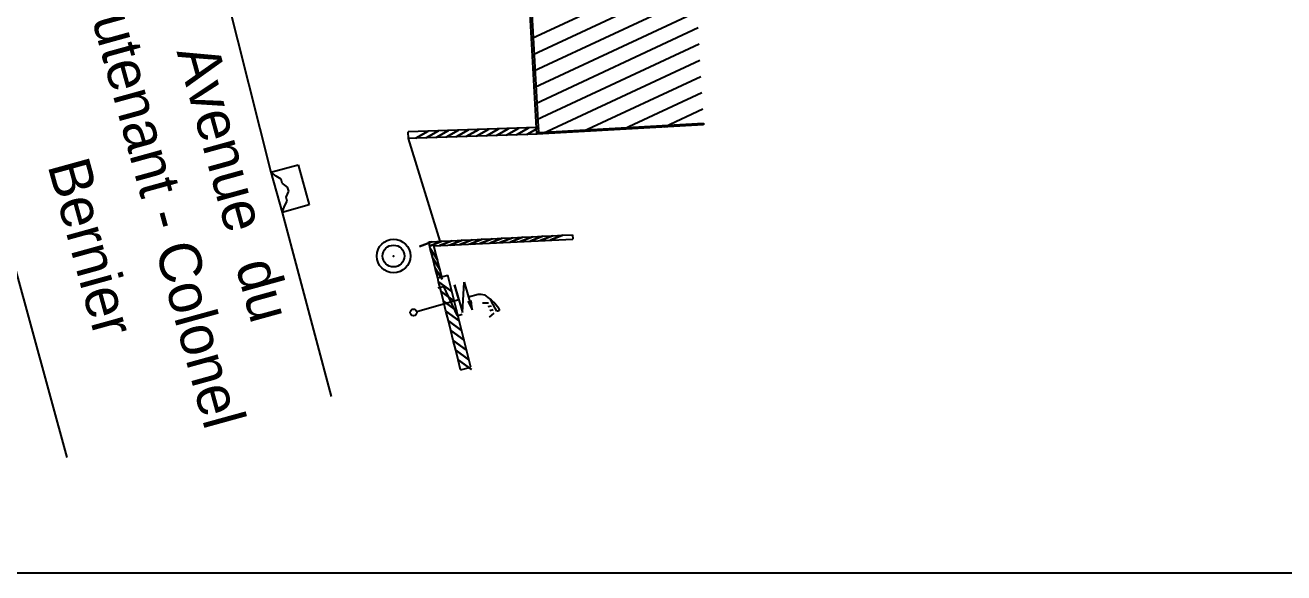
# Model space of a CAD drawing. Extents: x -215 to 206, y -120 to -34.
# Drawn here: x -129.74 to -99.75, y -120.09 to -107.05 of the extents above; entities that cross this region are included whole.
import ezdxf
from ezdxf.enums import TextEntityAlignment as Align

# ---------------------------------------------------------------- set-up
doc = ezdxf.new("R2010")
doc.units = 0
doc.header["$MEASUREMENT"] = 0
doc.layers.add('TOP$BATI', color=7, linetype='CONTINUOUS')

msp = doc.modelspace()

# ---------------------------------------------------------------- linework, layer by layer
at = {"layer": 'TOP$BATI', "color": 7, "linetype": 'Continuous'}
for p, q in [((-117.547, -109.646, 1000.225), (-117.899, -103.395, 1000.225)), ((-117.857, -103.431, 1000.225), (-117.51, -109.604, 1000.225)), ((-117.657, -107.363, 991.352), (-109.284, -103.459, 991.352)), ((-117.635, -107.751, 991.352), (-109.244, -103.838, 991.352)), ((-117.614, -108.138, 991.352), (-109.204, -104.216, 991.352)), ((-117.592, -108.525, 991.352), (-109.165, -104.595, 991.352)), ((-125.263, -105.072, 998.421), (-123.883, -110.554, 998.421)), ((-131.697, -106.57, 991.352), (-128.745, -117.346, 991.352)), ((-117.57, -108.912, 991.352), (-113.702, -107.108, 991.352)), ((-117.548, -109.299, 991.352), (-113.681, -107.495, 991.352)), ((-117.41, -109.631, 991.619), (-113.659, -107.882, 991.619)), ((-116.441, -109.577, 993.771), (-113.637, -108.269, 993.771)), ((-115.472, -109.522, 995.923), (-113.615, -108.656, 995.923)), ((-114.503, -109.468, 998.076), (-113.594, -109.043, 998.076)), ((-113.574, -109.423, 1000.225), (-117.547, -109.646, 1000.225)), ((-117.51, -109.604, 1000.225), (-113.576, -109.383, 1000.225)), ((-113.576, -109.383, 1000.225), (-113.574, -109.423, 1000.225)), ((-117.553, -109.486, 1000.225), (-120.611, -109.59, 1000.225)), ((-120.605, -109.75, 1000.201), (-120.611, -109.59, 1000.201)), ((-120.426, -109.744, 1000.225), (-120.605, -109.75, 1000.225)), ((-119.851, -112.197, 1000.212), (-120.605, -109.75, 1000.212)), ((-120.426, -109.744, 1000.225), (-120.132, -109.574, 1000.225)), ((-120.132, -109.574, 1000.225), (-120.426, -109.744, 1000.225)), ((-120.186, -109.736, 1000.225), (-120.426, -109.744, 1000.225)), ((-120.186, -109.736, 1000.225), (-119.892, -109.566, 1000.225)), ((-119.892, -109.566, 1000.225), (-120.186, -109.736, 1000.225)), ((-119.946, -109.727, 1000.225), (-120.186, -109.736, 1000.225)), ((-119.946, -109.727, 1000.225), (-119.652, -109.557, 1000.225)), ((-119.652, -109.557, 1000.225), (-119.946, -109.727, 1000.225)), ((-119.706, -109.719, 1000.225), (-119.946, -109.727, 1000.225)), ((-119.706, -109.719, 1000.225), (-119.412, -109.549, 1000.225)), ((-119.412, -109.549, 1000.225), (-119.706, -109.719, 1000.225)), ((-119.466, -109.711, 1000.225), (-119.706, -109.719, 1000.225)), ((-119.466, -109.711, 1000.225), (-119.172, -109.541, 1000.225)), ((-119.172, -109.541, 1000.225), (-119.466, -109.711, 1000.225)), ((-119.227, -109.703, 1000.225), (-119.466, -109.711, 1000.225)), ((-119.227, -109.703, 1000.225), (-118.932, -109.533, 1000.225)), ((-118.932, -109.533, 1000.225), (-119.227, -109.703, 1000.225)), ((-118.987, -109.695, 1000.225), (-119.227, -109.703, 1000.225)), ((-118.987, -109.695, 1000.225), (-118.692, -109.525, 1000.225)), ((-118.692, -109.525, 1000.225), (-118.987, -109.695, 1000.225)), ((-118.747, -109.687, 1000.225), (-118.987, -109.695, 1000.225)), ((-118.747, -109.687, 1000.225), (-118.452, -109.517, 1000.225)), ((-118.452, -109.517, 1000.225), (-118.747, -109.687, 1000.225)), ((-118.507, -109.679, 1000.225), (-118.747, -109.687, 1000.225)), ((-118.507, -109.679, 1000.225), (-118.213, -109.509, 1000.225)), ((-118.213, -109.509, 1000.225), (-118.507, -109.679, 1000.225)), ((-118.267, -109.671, 1000.225), (-118.507, -109.679, 1000.225)), ((-118.267, -109.671, 1000.225), (-117.973, -109.501, 1000.225)), ((-117.973, -109.501, 1000.225), (-118.267, -109.671, 1000.225)), ((-118.027, -109.663, 1000.225), (-118.267, -109.671, 1000.225)), ((-118.027, -109.663, 1000.225), (-117.733, -109.493, 1000.225)), ((-117.733, -109.493, 1000.225), (-118.027, -109.663, 1000.225)), ((-117.787, -109.654, 1000.225), (-118.027, -109.663, 1000.225)), ((-117.787, -109.654, 1000.225), (-117.493, -109.484, 1000.225)), ((-117.493, -109.484, 1000.225), (-117.787, -109.654, 1000.225)), ((-117.547, -109.646, 1000.225), (-117.787, -109.654, 1000.225)), ((-117.547, -109.646, 1000.225), (-117.553, -109.486, 1000.225)), ((-117.547, -109.646, 1000.225), (-117.51, -109.604, 1000.225)), ((-117.51, -109.604, 1000.225), (-117.547, -109.646, 1000.225)), ((-123.883, -110.554, 999.964), (-123.234, -110.374, 999.964)), ((-123.883, -110.554, 999.964), (-123.618, -111.508, 999.964)), ((-123.757, -110.648, 999.964), (-123.883, -110.554, 999.964)), ((-123.883, -110.554, 998.421), (-123.618, -111.508, 998.421)), ((-123.638, -110.717, 999.964), (-123.757, -110.648, 999.964)), ((-123.234, -110.374, 999.964), (-122.969, -111.328, 999.964)), ((-123.612, -110.813, 999.964), (-123.638, -110.717, 999.964)), ((-123.486, -110.906, 999.964), (-123.612, -110.813, 999.964)), ((-123.459, -111.002, 999.964), (-123.486, -110.906, 999.964)), ((-123.559, -111.363, 999.964), (-123.493, -111.242, 999.964)), ((-123.519, -111.147, 999.964), (-123.459, -111.002, 999.964)), ((-123.493, -111.242, 999.964), (-123.519, -111.147, 999.964)), ((-122.969, -111.328, 999.964), (-123.618, -111.508, 999.964)), ((-123.618, -111.508, 999.964), (-123.559, -111.363, 999.964)), ((-123.618, -111.508, 998.421), (-122.443, -115.894, 998.421)), ((-119.997, -112.305, 991.352), (-116.692, -112.143, 991.352)), ((-119.088, -112.16, 991.352), (-119.383, -112.275, 991.352)), ((-119.383, -112.275, 991.352), (-119.088, -112.16, 991.352)), ((-119.328, -112.172, 991.352), (-119.088, -112.16, 991.352)), ((-118.849, -112.148, 991.352), (-119.143, -112.263, 991.352)), ((-119.143, -112.263, 991.352), (-118.849, -112.148, 991.352)), ((-119.088, -112.16, 991.352), (-118.849, -112.148, 991.352)), ((-118.609, -112.136, 991.352), (-118.903, -112.251, 991.352)), ((-118.903, -112.251, 991.352), (-118.609, -112.136, 991.352)), ((-118.849, -112.148, 991.352), (-118.609, -112.136, 991.352)), ((-118.369, -112.125, 991.352), (-118.664, -112.239, 991.352)), ((-118.664, -112.239, 991.352), (-118.369, -112.125, 991.352)), ((-118.609, -112.136, 991.352), (-118.369, -112.125, 991.352)), ((-118.129, -112.113, 991.352), (-118.424, -112.228, 991.352)), ((-118.424, -112.228, 991.352), (-118.129, -112.113, 991.352)), ((-118.369, -112.125, 991.352), (-118.129, -112.113, 991.352)), ((-117.89, -112.101, 991.352), (-118.184, -112.216, 991.352)), ((-118.184, -112.216, 991.352), (-117.89, -112.101, 991.352)), ((-118.129, -112.113, 991.352), (-117.89, -112.101, 991.352)), ((-117.65, -112.09, 991.352), (-117.945, -112.204, 991.352)), ((-117.945, -112.204, 991.352), (-117.65, -112.09, 991.352)), ((-117.89, -112.101, 991.352), (-117.65, -112.09, 991.352)), ((-117.41, -112.078, 991.352), (-117.705, -112.192, 991.352)), ((-117.705, -112.192, 991.352), (-117.41, -112.078, 991.352)), ((-117.65, -112.09, 991.352), (-117.41, -112.078, 991.352)), ((-117.17, -112.066, 991.352), (-117.465, -112.181, 991.352)), ((-117.465, -112.181, 991.352), (-117.17, -112.066, 991.352)), ((-117.41, -112.078, 991.352), (-117.17, -112.066, 991.352)), ((-116.931, -112.054, 991.352), (-117.225, -112.169, 991.352)), ((-117.225, -112.169, 991.352), (-116.931, -112.054, 991.352)), ((-117.17, -112.066, 991.352), (-116.931, -112.054, 991.352)), ((-116.931, -112.054, 991.352), (-116.697, -112.043, 991.352)), ((-116.697, -112.043, 991.352), (-116.692, -112.143, 991.352)), ((-120.047, -112.207, 991.352), (-120.342, -112.322, 991.352)), ((-120.342, -112.322, 991.352), (-120.047, -112.207, 991.352)), ((-120.123, -112.211, 991.352), (-120.047, -112.207, 991.352)), ((-120.084, -112.369, 991.352), (-120.123, -112.211, 991.352)), ((-119.807, -112.195, 991.352), (-120.102, -112.31, 991.352)), ((-120.102, -112.31, 991.352), (-119.807, -112.195, 991.352)), ((-120.025, -112.602, 991.352), (-120.084, -112.369, 991.352)), ((-120.084, -112.369, 991.352), (-119.914, -112.636, 991.352)), ((-119.914, -112.636, 991.352), (-120.084, -112.369, 991.352)), ((-120.047, -112.207, 991.352), (-119.807, -112.195, 991.352)), ((-119.812, -113.044, 991.352), (-119.997, -112.305, 991.352)), ((-119.568, -112.183, 991.352), (-119.862, -112.298, 991.352)), ((-119.862, -112.298, 991.352), (-119.568, -112.183, 991.352)), ((-119.807, -112.195, 991.352), (-119.568, -112.183, 991.352)), ((-119.328, -112.172, 991.352), (-119.623, -112.286, 991.352)), ((-119.623, -112.286, 991.352), (-119.328, -112.172, 991.352)), ((-119.568, -112.183, 991.352), (-119.328, -112.172, 991.352)), ((-119.967, -112.835, 991.352), (-120.025, -112.602, 991.352)), ((-120.025, -112.602, 991.352), (-119.856, -112.869, 991.352)), ((-119.856, -112.869, 991.352), (-120.025, -112.602, 991.352)), ((-119.909, -113.068, 991.352), (-119.967, -112.835, 991.352)), ((-119.967, -112.835, 991.352), (-119.798, -113.102, 991.352)), ((-119.798, -113.102, 991.352), (-119.967, -112.835, 991.352)), ((-119.909, -113.068, 991.352), (-119.667, -113.007, 991.352)), ((-119.909, -113.068, 991.352), (-119.812, -113.044, 991.352)), ((-119.121, -115.194, 1000.251), (-119.667, -113.007, 1000.251)), ((-119.886, -113.159, 1000.251), (-119.909, -113.068, 1000.251)), ((-119.901, -113.308, 1000.196), (-119.767, -113.27, 1000.196)), ((-119.828, -113.392, 1000.251), (-119.886, -113.159, 1000.251)), ((-119.886, -113.159, 1000.251), (-119.571, -113.389, 1000.251)), ((-119.571, -113.389, 1000.251), (-119.886, -113.159, 1000.251)), ((-119.767, -113.27, 1000.196), (-119.443, -113.968, 1000.196)), ((-119.407, -113.583, 1000.196), (-119.506, -113.237, 1000.196)), ((-119.506, -113.237, 1000.196), (-119.32, -113.891, 1000.196)), ((-119.32, -113.891, 1000.196), (-119.275, -113.171, 1000.196)), ((-119.275, -113.171, 1000.196), (-119.089, -113.825, 1000.196)), ((-120.408, -113.868, 1000.196), (-119.6, -113.638, 1000.196)), ((-119.77, -113.625, 1000.251), (-119.828, -113.392, 1000.251)), ((-119.828, -113.392, 1000.251), (-119.513, -113.622, 1000.251)), ((-119.513, -113.622, 1000.251), (-119.828, -113.392, 1000.251)), ((-119.712, -113.858, 1000.251), (-119.77, -113.625, 1000.251)), ((-119.77, -113.625, 1000.251), (-119.455, -113.855, 1000.251)), ((-119.455, -113.855, 1000.251), (-119.77, -113.625, 1000.251)), ((-119.6, -113.638, 1000.196), (-119.407, -113.583, 1000.196)), ((-119.188, -113.625, 1000.196), (-119.089, -113.825, 1000.196)), ((-119.177, -113.518, 1000.196), (-118.946, -113.452, 1000.196)), ((-119.089, -113.825, 1000.196), (-119.111, -113.603, 1000.196)), ((-118.946, -113.452, 1000.196), (-118.882, -113.455, 1000.196)), ((-118.882, -113.455, 1000.196), (-118.794, -113.471, 1000.196)), ((-118.794, -113.471, 1000.196), (-118.715, -113.532, 1000.196)), ((-118.715, -113.532, 1000.196), (-118.635, -113.592, 1000.196)), ((-118.624, -113.631, 1000.196), (-118.66, -113.579, 1000.196)), ((-118.635, -113.592, 1000.196), (-118.55, -113.672, 1000.196)), ((-118.496, -113.864, 1000.196), (-118.624, -113.631, 1000.196)), ((-119.654, -114.09, 1000.251), (-119.712, -113.858, 1000.251)), ((-119.712, -113.858, 1000.251), (-119.397, -114.088, 1000.251)), ((-119.397, -114.088, 1000.251), (-119.712, -113.858, 1000.251)), ((-119.443, -113.968, 1000.196), (-119.328, -113.935, 1000.196)), ((-118.696, -113.672, 1000.196), (-118.841, -113.672, 1000.196)), ((-118.635, -113.738, 1000.196), (-118.712, -113.76, 1000.196)), ((-118.567, -113.906, 1000.196), (-118.685, -114.002, 1000.196)), ((-118.589, -113.829, 1000.196), (-118.666, -113.85, 1000.196)), ((-118.55, -113.672, 1000.196), (-118.454, -113.79, 1000.196)), ((-118.476, -113.859, 1000.196), (-118.496, -113.864, 1000.196)), ((-118.457, -113.853, 1000.196), (-118.476, -113.859, 1000.196)), ((-118.438, -113.848, 1000.196), (-118.457, -113.853, 1000.196)), ((-118.454, -113.79, 1000.196), (-118.443, -113.829, 1000.196)), ((-118.443, -113.829, 1000.196), (-118.438, -113.848, 1000.196)), ((-119.596, -114.323, 1000.251), (-119.654, -114.09, 1000.251)), ((-119.654, -114.09, 1000.251), (-119.339, -114.321, 1000.251)), ((-119.339, -114.321, 1000.251), (-119.654, -114.09, 1000.251)), ((-119.538, -114.556, 1000.251), (-119.596, -114.323, 1000.251)), ((-119.596, -114.323, 1000.251), (-119.281, -114.554, 1000.251)), ((-119.281, -114.554, 1000.251), (-119.596, -114.323, 1000.251)), ((-119.48, -114.789, 1000.251), (-119.538, -114.556, 1000.251)), ((-119.538, -114.556, 1000.251), (-119.222, -114.787, 1000.251)), ((-119.222, -114.787, 1000.251), (-119.538, -114.556, 1000.251)), ((-119.421, -115.022, 1000.251), (-119.48, -114.789, 1000.251)), ((-119.48, -114.789, 1000.251), (-119.164, -115.019, 1000.251)), ((-119.164, -115.019, 1000.251), (-119.48, -114.789, 1000.251)), ((-119.363, -115.254, 1000.251), (-119.421, -115.022, 1000.251)), ((-119.421, -115.022, 1000.251), (-119.106, -115.252, 1000.251)), ((-119.106, -115.252, 1000.251), (-119.421, -115.022, 1000.251)), ((-119.363, -115.254, 1000.251), (-119.121, -115.194, 1000.251)), ((-214.726, -120.091, 989.685), (206.037, -120.091, 989.685))]:
    msp.add_line(p, q, dxfattribs=at)
for centre, radius in [((-120.96, -112.548, 1000.18), 0.4), ((-120.96, -112.548, 1000.18), 0.26), ((-120.485, -113.89, 1000.196), 0.08)]:
    msp.add_circle(centre, radius, dxfattribs=at)
msp.add_point((-120.96, -112.548, 1000.18), dxfattribs=at)

# ---------------------------------------------------------------- texts
for s, p in [('Lieutenant - Colonel  ', (-126.936, -111.314, 991.352)), ('Avenue  du ', (-125.186, -111.119, 991.352)), (' Bernier', (-128.686, -112.286, 991.352))]:
    msp.add_text(s, height=1, rotation=285.4053, dxfattribs=at).set_placement(p, align=Align.CENTER)

doc.saveas('drawing.dxf')
